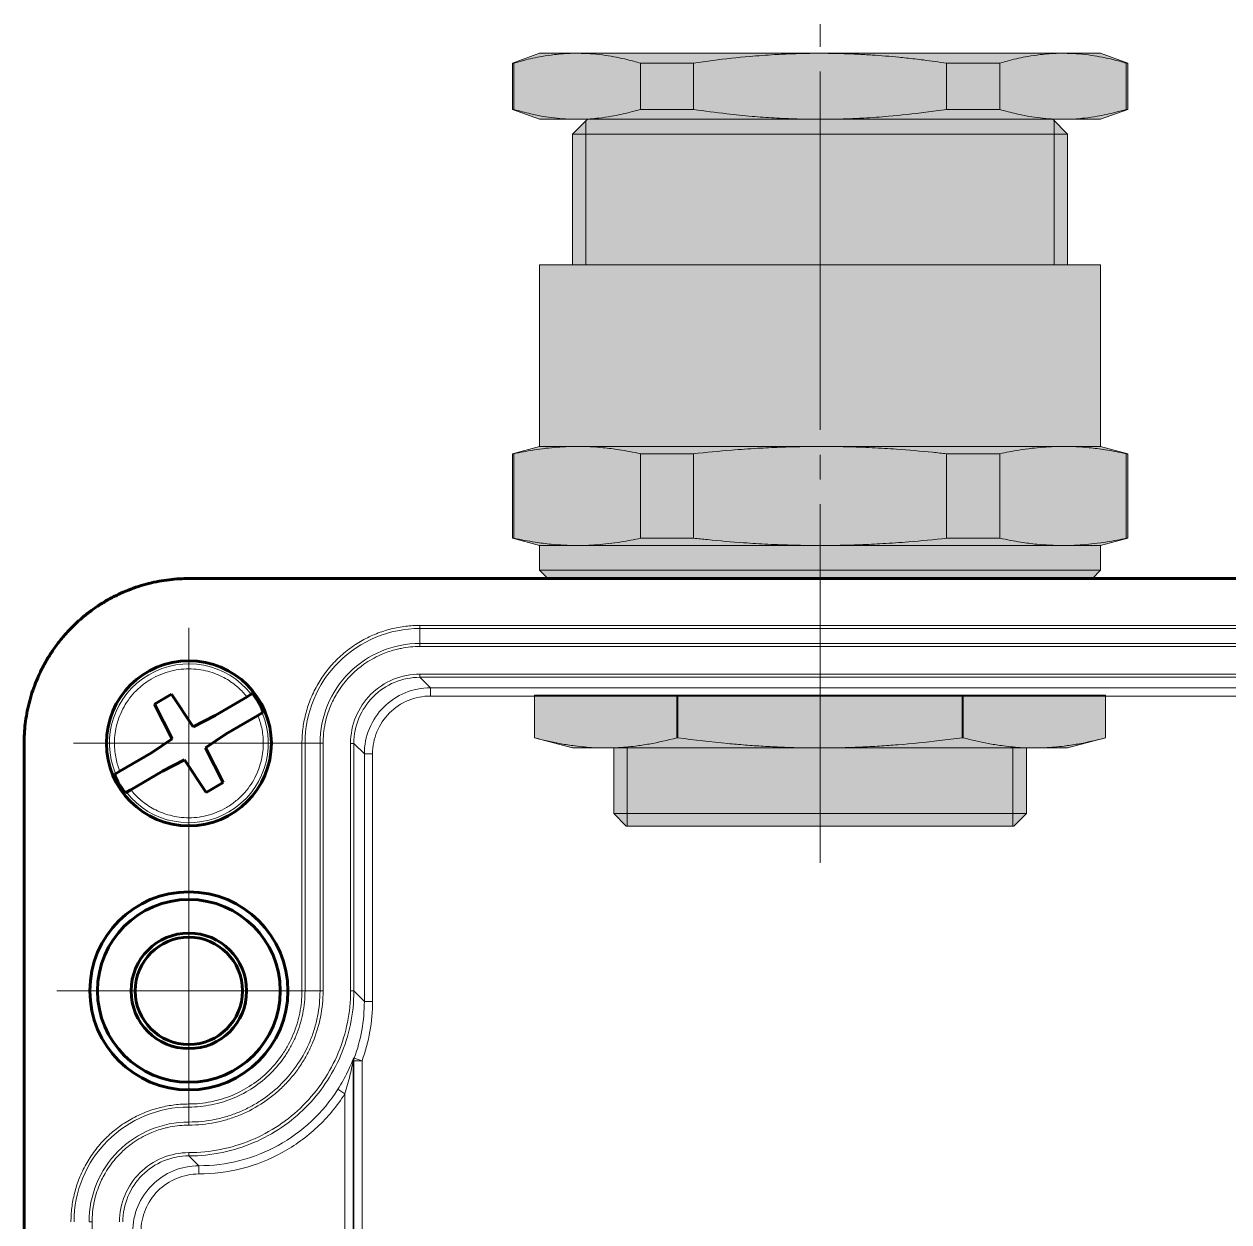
# Model space of a CAD drawing. Header units: millimetres. Extents: x -101 to 319, y -85 to 212.
# Drawn here: x 221.26 to 239.51, y 82.69 to 100.84 of the extents above; entities that cross this region are included whole.
import ezdxf

# ---------------------------------------------------------------- set-up
doc = ezdxf.new("R2010")
doc.units = ezdxf.units.MM
for name, pattern in [('K5LT_AXLED', [26.227272, 21.727272, -1.5, 1.5, -1.5]), ('K5LT_BASIC', [0]), ('K5LT_THIN', [0])]:
    doc.linetypes.add(name, pattern=pattern)
doc.layers.add('Системный слой', color=7, linetype='Continuous')

# ---------------------------------------------------------------- blocks, each defined once
blk = doc.blocks.new('VP.262512_withoutcapside')
at = {"layer": 'Системный слой', "color": 150, "linetype": 'K5LT_BASIC', "lineweight": 60, "true_color": 0x0080ff}
for p, q in [((-117.487, 124.987), (117.487, 124.987)), ((-118.549, 117.978), (-119.584, 117.372)), ((-117.236, 116.008), (-118.549, 117.978)), ((-113.976, 117.816), (-115.899, 116.691)), ((-113.715, 117.969), (-113.976, 117.816)), ((-113.715, 117.969), (-113.646, 118.01)), ((-119.584, 117.372), (-118.508, 115.264)), ((-113.058, 116.847), (-113.319, 116.695)), ((-112.989, 116.888), (-113.058, 116.847)), ((-115.899, 116.691), (-117.236, 116.008)), ((-115.242, 115.569), (-113.319, 116.695)), ((-116.492, 114.736), (-115.242, 115.569)), ((-127.487, -114.987), (-127.487, 114.987)), ((-118.508, 115.264), (-119.758, 114.431)), ((-115.416, 112.628), (-116.492, 114.736)), ((-119.758, 114.431), (-121.681, 113.305)), ((-119.101, 113.309), (-117.764, 113.992)), ((-117.764, 113.992), (-116.451, 112.022)), ((-121.942, 113.153), (-121.681, 113.305)), ((-121.024, 112.184), (-119.101, 113.309)), ((-122.011, 113.112), (-121.942, 113.153)), ((-116.451, 112.022), (-115.416, 112.628)), ((-121.285, 112.031), (-121.354, 111.99)), ((-121.285, 112.031), (-121.024, 112.184))]:
    blk.add_line(p, q, dxfattribs=at)
at = {"layer": 'Системный слой', "color": 30, "linetype": 'K5LT_AXLED', "lineweight": 18, "true_color": 0xff8000}
for p, q in [((-117.5, 115), (-117.5, 122)), ((-117.5, 115), (-124.5, 115)), ((-117.5, 115), (-110.5, 115)), ((-117.5, 115), (-117.5, 108)), ((-117.5, 100), (-117.5, 108)), ((-117.5, 100), (-125.5, 100)), ((-117.5, 100), (-109.5, 100)), ((-117.5, 100), (-117.5, 92))]:
    blk.add_line(p, q, dxfattribs=at)
at = {"layer": 'Системный слой', "color": 7, "linetype": 'K5LT_THIN', "lineweight": 18}
for p, q in [((-103.5, 122.145), (103.5, 122.145)), ((-103.5, 121.96), (-103.5, 122.145)), ((103.5, 121.96), (-103.5, 121.96)), ((-103.5, 121.051), (-103.5, 121.96)), ((-103.5, 121.051), (-103.5, 120.865)), ((103.5, 121.051), (-103.5, 121.051)), ((-103.5, 120.865), (103.5, 120.865)), ((-103.499, 119.199), (-103.499, 118.999)), ((-103.499, 119.199), (103.499, 119.199)), ((-103.499, 118.999), (103.499, 118.999)), ((-102.865, 118.365), (-103.499, 118.999)), ((102.865, 118.365), (-102.865, 118.365)), ((-102.865, 117.865), (-102.865, 118.365)), ((102.865, 117.865), (-102.865, 117.865)), ((-110.46, 115), (-110.645, 115)), ((-110.645, 100), (-110.645, 115)), ((-110.46, 115), (-110.46, 100)), ((-110.46, 115), (-109.551, 115)), ((-109.551, 115), (-109.551, 100)), ((-109.551, 115), (-109.365, 115)), ((-109.365, 100), (-109.365, 115)), ((-107.699, 99.998), (-107.699, 114.999)), ((-107.499, 114.999), (-107.699, 114.999)), ((-107.499, 114.999), (-106.865, 114.365)), ((-107.499, 99.998), (-107.499, 114.999)), ((-106.865, 114.365), (-106.865, 99.364)), ((-106.865, 114.365), (-106.365, 114.365)), ((-106.365, 114.365), (-106.365, 99.364)), ((-110.46, 100), (-110.645, 100)), ((-109.551, 100), (-110.46, 100)), ((-109.551, 100), (-109.365, 100)), ((-107.699, 99.998), (-107.499, 99.998)), ((-106.865, 99.364), (-107.499, 99.998)), ((-106.365, 99.364), (-106.865, 99.364)), ((-107.544, 95.766), (-107.544, -95.766)), ((-107.504, 95.756), (-107.544, 95.766)), ((-107.513, 95.938), (-107.474, 95.927)), ((-107.004, 95.756), (-107.504, 95.756)), ((-107.504, -95.756), (-107.504, 95.756)), ((-107.004, 95.756), (-107.474, 95.927)), ((-107.004, -95.756), (-107.004, 95.756)), ((-108.044, 93.767), (-108.466, 94.036)), ((-108.044, 93.767), (-108.044, -93.767)), ((-117.499, 89.999), (-116.903, 89.403)), ((-123.551, 86), (-123.365, 86)), ((-123.365, -86), (-123.365, 86))]:
    blk.add_line(p, q, dxfattribs=at)
at = {"layer": 'Системный слой', "color": 150, "linetype": 'K5LT_BASIC', "lineweight": 60, "true_color": 0x0080ff}
for centre, radius in [((-117.5, 115), 5), ((-117.5, 100), 6), ((-117.5, 100), 5.536), ((-117.5, 100), 3.5), ((-117.5, 100), 3.251)]:
    blk.add_circle(centre, radius, dxfattribs=at)
at = {"layer": 'Системный слой', "color": 7, "linetype": 'K5LT_THIN', "lineweight": 18}
for centre, radius, start, end in [((-103.5, 115), 6.959, 89.99964, 180.00033), ((-103.5, 115), 6.05, 89.99964, 180.00038), ((-117.5, 115), 4.811, 38.11613, 202.58491), ((-117.5, 115), 4.811, 218.11613, 22.58491), ((-117.5, 86), 6.959, 89.99843, 180.00033), ((-117.5, 86), 6.05, 89.99819, 180.00038)]:
    blk.add_arc(centre, radius, start, end, dxfattribs=at)
at = {"layer": 'Системный слой', "color": 150, "linetype": 'K5LT_BASIC', "lineweight": 60, "true_color": 0x0080ff}
for start, end in [(22.71182, 37.98922), (202.71182, 210.35052), (210.35052, 217.98922)]:
    blk.add_arc((-117.5, 115), 4.89, start, end, dxfattribs=at)
at = {"layer": 'Системный слой', "color": 7, "linetype": 'K5LT_THIN', "lineweight": 18}
for centre, major_axis, ratio, start_param, end_param in [((-107.044, 95.766), (-0.125, -0.484), 0.999959, 4.61109, 4.964106), ((-107.004, 95.756), (-0.123, -0.485), 0.999959, 4.609829, 4.960671), ((-117.498, 90.199), (0, -0.2), 0.000865, 4.712389, 6.276205), ((-116.903, 88.903), (0, 0.5), 0.000346, 4.712389, 6.276204)]:
    blk.add_ellipse(centre, major_axis=major_axis, ratio=ratio, start_param=start_param, end_param=end_param, dxfattribs=at)
at = {"layer": 'Системный слой', "color": 150, "linetype": 'K5LT_BASIC', "lineweight": 60, "true_color": 0x0080ff}
blk.add_rational_spline([(-127.487, 114.987), (-127.487, 120.845), (-123.345, 124.987), (-117.487, 124.987)], [1, 0.804744315932, 0.804744315932, 1], degree=3, dxfattribs=at)
at = {"layer": 'Системный слой', "color": 7, "linetype": 'K5LT_THIN', "lineweight": 18}
for points, weights, degree in [([(-110.645, 115), (-110.645, 119.185), (-107.686, 122.145), (-103.5, 122.145)], [1, 0.804736486738, 0.804736486738, 1], 3), ([(-121.681, 113.305), (-124.284, 119.728), (-118.303, 123.23), (-113.976, 117.816)], [1, 0.429396510113, 0.429396510113, 1], 3), ([(-113.319, 116.695), (-110.716, 110.272), (-116.697, 106.77), (-121.024, 112.184)], [1, 0.429396510113, 0.429396510113, 1], 3), ([(-124.645, 86), (-124.645, 90.185), (-121.686, 93.145), (-117.5, 93.145)], [1, 0.804736486738, 0.804736486738, 1], 3), ([(-117.5, 92.96), (-117.5, 93.01), (-117.5, 93.145)], [1, 0.829037572555, 1], 2), ([(-117.5, 92.051), (-117.5, 92.019), (-117.5, 91.949), (-117.5, 91.865)], [1, 0.88602504837, 0.88602504837, 1], 3)]:
    blk.add_rational_spline(points, weights, degree=degree, dxfattribs=at)
for points, knots in [([(-109.365, 115), (-109.365, 115.191), (-109.351, 115.476), (-109.317, 115.758), (-109.289, 115.946), (-109.273, 116.038), (-109.179, 116.515), (-109.068, 116.885), (-108.807, 117.514), (-108.676, 117.774), (-108.477, 118.105), (-108.424, 118.189), (-108.158, 118.585), (-107.917, 118.877), (-107.445, 119.35), (-107.229, 119.536), (-106.925, 119.763), (-106.849, 119.816), (-106.445, 120.087), (-106.104, 120.27), (-105.475, 120.53), (-105.199, 120.621), (-104.823, 120.715), (-104.727, 120.736), (-104.259, 120.828), (-103.881, 120.865), (-103.5, 120.865)], [0, 0, 0, 0, 0.0625, 0.09375, 0.09375, 0.125, 0.125, 0.25, 0.25, 0.34375, 0.34375, 0.375, 0.375, 0.5, 0.5, 0.59375, 0.59375, 0.625, 0.625, 0.75, 0.75, 0.84375, 0.84375, 0.875, 0.875, 1, 1, 1, 1]), ([(-107.699, 114.999), (-107.699, 115.549), (-107.589, 116.098), (-107.169, 117.114), (-106.857, 117.58), (-106.08, 118.357), (-105.614, 118.669), (-104.598, 119.089), (-104.049, 119.199), (-103.499, 119.199)], [0, 0, 0, 0, 0.25, 0.25, 0.5, 0.5, 0.75, 0.75, 1, 1, 1, 1]), ([(-107.499, 114.999), (-107.499, 115.522), (-107.395, 116.046), (-106.994, 117.013), (-106.697, 117.457), (-105.957, 118.197), (-105.513, 118.494), (-104.546, 118.895), (-104.022, 118.999), (-103.499, 118.999)], [0, 0, 0, 0, 0.25, 0.25, 0.5, 0.5, 0.75, 0.75, 1, 1, 1, 1]), ([(-102.865, 118.365), (-103.388, 118.365), (-103.912, 118.261), (-104.879, 117.86), (-105.323, 117.563), (-106.063, 116.823), (-106.36, 116.379), (-106.761, 115.412), (-106.865, 114.888), (-106.865, 114.365)], [0, 0, 0, 0, 0.25, 0.25, 0.5, 0.5, 0.75, 0.75, 1, 1, 1, 1]), ([(-102.865, 117.865), (-103.323, 117.865), (-103.781, 117.774), (-104.627, 117.423), (-105.016, 117.164), (-105.664, 116.516), (-105.923, 116.127), (-106.274, 115.281), (-106.365, 114.823), (-106.365, 114.365)], [0, 0, 0, 0, 0.25, 0.25, 0.5, 0.5, 0.75, 0.75, 1, 1, 1, 1]), ([(-117.5, 92.051), (-116.975, 92.051), (-116.456, 92.103), (-115.686, 92.257), (-115.431, 92.321), (-114.934, 92.472), (-114.69, 92.559), (-114.212, 92.758), (-113.978, 92.869), (-113.519, 93.114), (-113.294, 93.249), (-112.643, 93.685), (-112.243, 94.014), (-111.51, 94.747), (-111.175, 95.157), (-110.599, 96.02), (-110.355, 96.477), (-110.056, 97.198), (-109.967, 97.446), (-109.816, 97.946), (-109.753, 98.197), (-109.602, 98.959), (-109.551, 99.475), (-109.551, 100)], [0, 0, 0, 0, 0.125, 0.125, 0.1875, 0.1875, 0.25, 0.25, 0.3125, 0.3125, 0.375, 0.375, 0.5, 0.5, 0.625, 0.625, 0.75, 0.75, 0.8125, 0.8125, 0.875, 0.875, 1, 1, 1, 1]), ([(-110.46, 100), (-110.46, 99.535), (-110.505, 99.075), (-110.687, 98.166), (-110.822, 97.723), (-111.086, 97.089), (-111.184, 96.881), (-111.401, 96.475), (-111.521, 96.275), (-111.907, 95.698), (-112.198, 95.344), (-112.848, 94.696), (-113.21, 94.398), (-113.975, 93.888), (-114.379, 93.672), (-115.018, 93.407), (-115.238, 93.329), (-115.68, 93.195), (-115.903, 93.14), (-116.578, 93.006), (-117.035, 92.96), (-117.5, 92.96)], [0, 0, 0, 0, 0.125, 0.125, 0.25, 0.25, 0.3125, 0.3125, 0.375, 0.375, 0.5, 0.5, 0.625, 0.625, 0.75, 0.75, 0.8125, 0.8125, 0.875, 0.875, 1, 1, 1, 1]), ([(-117.5, 91.865), (-116.966, 91.865), (-116.433, 91.918), (-115.642, 92.076), (-115.383, 92.141), (-114.875, 92.296), (-114.627, 92.385), (-113.886, 92.692), (-113.416, 92.944), (-112.752, 93.389), (-112.539, 93.547), (-112.13, 93.883), (-111.935, 94.06), (-111.556, 94.439), (-111.377, 94.637), (-111.04, 95.049), (-110.88, 95.264), (-110.585, 95.707), (-110.449, 95.934), (-110.199, 96.402), (-110.087, 96.639), (-109.78, 97.381), (-109.625, 97.892), (-109.417, 98.938), (-109.365, 99.467), (-109.365, 100)], [0, 0, 0, 0, 0.125, 0.125, 0.1875, 0.1875, 0.25, 0.25, 0.375, 0.375, 0.4375, 0.4375, 0.5, 0.5, 0.5625, 0.5625, 0.625, 0.625, 0.6875, 0.6875, 0.75, 0.75, 0.875, 0.875, 1, 1, 1, 1]), ([(-117.5, 93.145), (-117.047, 93.145), (-116.602, 93.19), (-115.945, 93.321), (-115.728, 93.375), (-115.298, 93.505), (-115.084, 93.581), (-114.461, 93.839), (-114.068, 94.049), (-113.323, 94.546), (-112.97, 94.835), (-112.338, 95.467), (-112.054, 95.812), (-111.678, 96.373), (-111.562, 96.568), (-111.35, 96.963), (-111.254, 97.165), (-110.998, 97.783), (-110.866, 98.214), (-110.689, 99.1), (-110.645, 99.547), (-110.645, 100)], [0, 0, 0, 0, 0.125, 0.125, 0.1875, 0.1875, 0.25, 0.25, 0.375, 0.375, 0.5, 0.5, 0.625, 0.625, 0.6875, 0.6875, 0.75, 0.75, 0.875, 0.875, 1, 1, 1, 1]), ([(-117.499, 89.999), (-116.118, 89.999), (-114.776, 90.288), (-112.369, 91.315), (-111.302, 92.053), (-109.553, 93.802), (-108.815, 94.869), (-107.788, 97.276), (-107.499, 98.618), (-107.499, 99.998)], [0, 0, 0, 0, 0.25, 0.25, 0.5, 0.5, 0.75, 0.75, 1, 1, 1, 1]), ([(-117.499, 90.199), (-116.215, 90.199), (-114.933, 90.454), (-112.563, 91.435), (-111.476, 92.162), (-109.662, 93.976), (-108.935, 95.063), (-107.954, 97.433), (-107.699, 98.715), (-107.699, 99.998)], [0, 0, 0, 0, 0.25, 0.25, 0.5, 0.5, 0.75, 0.75, 1, 1, 1, 1]), ([(-108.466, 94.036), (-108.354, 94.211), (-108.25, 94.386), (-108.054, 94.739), (-107.962, 94.917), (-107.792, 95.271), (-107.714, 95.445), (-107.614, 95.686), (-107.582, 95.764), (-107.533, 95.889), (-107.514, 95.939), (-107.513, 95.938)], [0, 0, 0, 0, 0.25, 0.25, 0.5, 0.5, 0.75, 0.75, 0.875, 0.875, 1, 1, 1, 1]), ([(-107.544, 95.766), (-107.544, 95.766), (-107.554, 95.714), (-107.58, 95.582), (-107.596, 95.501), (-107.649, 95.247), (-107.69, 95.064), (-107.779, 94.693), (-107.827, 94.506), (-107.93, 94.136), (-107.985, 93.951), (-108.044, 93.767)], [0, 0, 0, 0, 0.125, 0.125, 0.25, 0.25, 0.5, 0.5, 0.75, 0.75, 1, 1, 1, 1]), ([(-116.903, 89.403), (-116.066, 89.403), (-115.229, 89.509), (-113.608, 89.924), (-112.824, 90.235), (-111.357, 91.04), (-110.674, 91.535), (-109.453, 92.68), (-108.915, 93.329), (-108.466, 94.036)], [0, 0, 0, 0, 0.25, 0.25, 0.5, 0.5, 0.75, 0.75, 1, 1, 1, 1]), ([(-108.044, 93.767), (-108.515, 93.026), (-109.08, 92.344), (-110.362, 91.142), (-111.079, 90.622), (-112.62, 89.776), (-113.443, 89.451), (-115.145, 89.014), (-116.024, 88.903), (-116.903, 88.903)], [0, 0, 0, 0, 0.25, 0.25, 0.5, 0.5, 0.75, 0.75, 1, 1, 1, 1]), ([(-123.365, 86), (-123.365, 86.191), (-123.351, 86.476), (-123.317, 86.758), (-123.289, 86.946), (-123.273, 87.038), (-123.179, 87.515), (-123.068, 87.885), (-122.807, 88.514), (-122.676, 88.774), (-122.477, 89.105), (-122.424, 89.189), (-122.158, 89.585), (-121.917, 89.877), (-121.445, 90.35), (-121.229, 90.536), (-120.925, 90.763), (-120.849, 90.816), (-120.445, 91.087), (-120.104, 91.27), (-119.475, 91.53), (-119.199, 91.621), (-118.823, 91.715), (-118.727, 91.736), (-118.259, 91.828), (-117.881, 91.865), (-117.5, 91.865)], [0, 0, 0, 0, 0.0625, 0.09375, 0.09375, 0.125, 0.125, 0.25, 0.25, 0.34375, 0.34375, 0.375, 0.375, 0.5, 0.5, 0.59375, 0.59375, 0.625, 0.625, 0.75, 0.75, 0.84375, 0.84375, 0.875, 0.875, 1, 1, 1, 1]), ([(-121.699, 85.999), (-121.699, 86.549), (-121.589, 87.098), (-121.169, 88.114), (-120.857, 88.58), (-120.08, 89.357), (-119.614, 89.669), (-118.598, 90.089), (-118.049, 90.199), (-117.499, 90.199)], [0, 0, 0, 0, 0.25, 0.25, 0.5, 0.5, 0.75, 0.75, 1, 1, 1, 1]), ([(-121.499, 85.999), (-121.499, 86.522), (-121.395, 87.046), (-120.994, 88.013), (-120.697, 88.457), (-119.957, 89.197), (-119.513, 89.494), (-118.546, 89.895), (-118.022, 89.999), (-117.499, 89.999)], [0, 0, 0, 0, 0.25, 0.25, 0.5, 0.5, 0.75, 0.75, 1, 1, 1, 1]), ([(-116.903, 89.403), (-117.427, 89.403), (-117.95, 89.299), (-118.918, 88.898), (-119.361, 88.602), (-120.102, 87.861), (-120.398, 87.418), (-120.799, 86.45), (-120.903, 85.927), (-120.903, 85.403)], [0, 0, 0, 0, 0.25, 0.25, 0.5, 0.5, 0.75, 0.75, 1, 1, 1, 1]), ([(-116.903, 88.903), (-117.361, 88.903), (-117.819, 88.812), (-118.666, 88.461), (-119.054, 88.202), (-119.702, 87.554), (-119.961, 87.166), (-120.312, 86.319), (-120.403, 85.861), (-120.403, 85.403)], [0, 0, 0, 0, 0.25, 0.25, 0.5, 0.5, 0.75, 0.75, 1, 1, 1, 1])]:
    blk.add_open_spline(points, degree=3, knots=knots, dxfattribs=at)
for points in [[(-107.474, 95.927), (-107.072, 97.026), (-106.865, 98.194), (-106.865, 99.364)], [(-106.365, 99.364), (-106.365, 98.136), (-106.582, 96.909), (-107.004, 95.756)], [(-117.5, 92.96), (-117.5, 92.657), (-117.5, 92.354), (-117.5, 92.051)]]:
    blk.add_open_spline(points, degree=3, dxfattribs=at)
blk = doc.blocks.new('VZ-N25_withcap')
at = {"true_color": 0xffffff}
for points in [[(17.299, 9.653), (14.999, 10.27), (12.499, 10.27), (12.499, 14.25), (11.749, 15), (-11.751, 15), (-12.501, 14.25), (-12.501, 10.261), (-15.001, 10.27), (-17.301, 9.653), (-17.301, 7.07), (17.299, 7.07)], [(17, -19.001), (17, -8.001), (18.65, -7.558), (18.65, -2.443), (17, -2.001), (17, -0.501), (16.5, -0.001), (-16.5, -0.001), (-17, -0.501), (-17, -2.001), (-18.65, -2.443), (-18.65, -7.558), (-17, -8.001), (-17, -19.001), (-15, -19.001), (-15, -26.926), (-14.1, -27.826), (-17, -27.826), (-18.65, -28.426), (-18.65, -31.225), (-17, -31.826), (17, -31.826), (18.65, -31.225), (18.65, -28.426), (17, -27.826), (14.1, -27.826), (15, -26.926), (15, -19.001)]]:
    blk.add_hatch(color=7, dxfattribs=at).paths.add_polyline_path(points)
at = {"color": 30, "linetype": 'K5LT_AXLED', "lineweight": 0, "true_color": 0xff8000}
blk.add_line((0, 17.229), (0, -33.596), dxfattribs=at)
at = {"color": 150, "linetype": 'K5LT_BASIC', "lineweight": 0, "true_color": 0x0080ff}
for p, q in [((-12.5, 14.25), (-11.75, 15)), ((11.75, 15), (-11.75, 15)), ((12.5, 14.25), (11.75, 15)), ((12.5, 14.25), (-12.5, 14.25)), ((-12.5, 10.261), (-12.5, 14.25)), ((12.5, 10.261), (12.5, 14.25)), ((-17.3, 9.654), (-15, 10.27)), ((-15, 10.27), (-12.99, 10.27)), ((-12.99, 10.27), (0, 10.27)), ((0, 10.27), (12.99, 10.27)), ((12.99, 10.27), (15, 10.27)), ((17.3, 9.654), (15, 10.27)), ((-17.3, 7.07), (-17.3, 9.654)), ((-17.3, 7.07), (-17.3, 9.654)), ((-8.681, 7.07), (-8.681, 9.654)), ((-8.681, 9.654), (-8.619, 9.654)), ((-8.619, 7.07), (-8.619, 9.654)), ((8.619, 7.07), (8.619, 9.654)), ((8.619, 9.654), (8.681, 9.654)), ((8.681, 7.07), (8.681, 9.654)), ((17.3, 7.07), (17.3, 9.654)), ((17.3, 7.07), (17.3, 9.654)), ((-17.3, 7.07), (-8.681, 7.07)), ((-17.3, 7.07), (-17.3, 7.07)), ((-8.681, 7.07), (-8.619, 7.07)), ((-8.619, 7.07), (8.619, 7.07)), ((8.619, 7.07), (8.681, 7.07)), ((8.681, 7.07), (17.3, 7.07)), ((17.3, 7.07), (17.3, 7.07)), ((-17, -0.5), (-16.5, 0)), ((-16.5, 0), (0, 0)), ((0, 0), (16.5, 0)), ((17, -0.5), (16.5, 0)), ((-17, -0.5), (-17, -2)), ((-17, -0.5), (0, -0.5)), ((0, -0.5), (17, -0.5)), ((17, -0.5), (17, -2)), ((-18.65, -2.442), (-17, -2)), ((-14.722, -2), (-17, -2)), ((0, -2), (-14.722, -2)), ((14.722, -2), (0, -2)), ((17, -2), (14.722, -2)), ((18.65, -2.442), (17, -2)), ((-18.65, -7.558), (-18.65, -2.442)), ((-18.557, -2.442), (-18.65, -2.442)), ((-18.557, -7.558), (-18.557, -2.442)), ((-10.888, -7.558), (-10.888, -2.442)), ((-7.67, -2.442), (-10.888, -2.442)), ((-7.67, -7.558), (-7.67, -2.442)), ((10.888, -2.442), (7.67, -2.442)), ((7.67, -7.558), (7.67, -2.442)), ((10.888, -7.558), (10.888, -2.442)), ((18.65, -2.442), (18.557, -2.442)), ((18.557, -7.558), (18.557, -2.442)), ((18.65, -7.558), (18.65, -2.442)), ((-18.65, -7.558), (-17, -8)), ((-18.65, -7.558), (-18.557, -7.558)), ((-17, -8), (-17, -19)), ((-17, -8), (-14.722, -8)), ((-14.722, -8), (0, -8)), ((-10.888, -7.558), (-7.67, -7.558)), ((0, -8), (14.722, -8)), ((7.67, -7.558), (10.888, -7.558)), ((14.722, -8), (17, -8)), ((18.65, -7.558), (17, -8)), ((17, -8), (17, -19)), ((18.557, -7.558), (18.65, -7.558)), ((-17, -19), (17, -19)), ((-15, -26.925), (-15, -19)), ((15, -26.925), (15, -19)), ((-14.1, -27.825), (-15, -26.925)), ((-15, -26.925), (0, -26.925)), ((0, -26.925), (15, -26.925)), ((14.1, -27.825), (15, -26.925)), ((-18.65, -28.426), (-17, -27.825)), ((-18.65, -28.426), (-18.65, -31.224)), ((-18.65, -28.426), (-18.557, -28.426)), ((-18.557, -28.426), (-18.557, -31.224)), ((-17, -27.825), (-14.722, -27.825)), ((-14.722, -27.825), (0, -27.825)), ((-10.888, -28.426), (-10.888, -31.224)), ((-10.888, -28.426), (-7.67, -28.426)), ((-7.67, -28.426), (-7.67, -31.224)), ((0, -27.825), (14.722, -27.825)), ((7.67, -28.426), (7.67, -31.224)), ((7.67, -28.426), (10.888, -28.426)), ((10.888, -28.426), (10.888, -31.224)), ((14.722, -27.825), (17, -27.825)), ((18.65, -28.426), (17, -27.825)), ((18.557, -28.426), (18.557, -31.224)), ((18.557, -28.426), (18.65, -28.426)), ((18.65, -28.426), (18.65, -31.224)), ((-18.557, -31.224), (-18.65, -31.224)), ((-18.65, -31.224), (-17, -31.825)), ((-7.67, -31.224), (-10.888, -31.224)), ((10.888, -31.224), (7.67, -31.224)), ((18.65, -31.224), (17, -31.825)), ((18.65, -31.224), (18.557, -31.224)), ((-14.722, -31.825), (-17, -31.825)), ((0, -31.825), (-14.722, -31.825)), ((14.722, -31.825), (0, -31.825)), ((17, -31.825), (14.722, -31.825))]:
    blk.add_line(p, q, dxfattribs=at)
at = {"color": 7, "linetype": 'K5LT_THIN', "lineweight": 0}
for p, q in [((-11.688, 15), (-11.688, 14.25)), ((11.688, 15), (11.688, 14.25)), ((-11.688, 10.21), (-11.688, 14.25)), ((11.688, 10.21), (11.688, 14.25)), ((-14.188, -26.925), (-14.188, -19)), ((14.188, -26.925), (14.188, -19)), ((-14.188, -27.737), (-14.188, -26.925)), ((14.188, -27.737), (14.188, -26.925))]:
    blk.add_line(p, q, dxfattribs=at)
at = {"color": 150, "linetype": 'K5LT_BASIC', "lineweight": 0, "true_color": 0x0080ff}
for points, knots in [([(-12.99, 10.27), (-13.195, 10.27), (-13.601, 10.261), (-14.202, 10.222), (-14.873, 10.151), (-15.904, 9.994), (-16.739, 9.803), (-17.3, 9.654)], [0, 0, 0, 0, 1.13163, 2.252954, 3.337803, 4.860747, 8, 8, 8, 8]), ([(-8.681, 9.654), (-9.183, 9.788), (-9.953, 9.966), (-10.91, 10.123), (-11.555, 10.201), (-12.221, 10.255), (-12.701, 10.27), (-12.99, 10.27)], [0, 0, 0, 0, 2.809993, 4.302711, 5.335005, 6.39802, 8, 8, 8, 8]), ([(0, 10.27), (-0.409, 10.27), (-1.221, 10.261), (-2.423, 10.222), (-3.585, 10.16), (-5.187, 10.045), (-6.857, 9.878), (-8.158, 9.715), (-8.619, 9.654)], [0, 0, 0, 0, 1.273084, 2.534573, 3.755028, 4.907841, 7.550421, 9, 9, 9, 9]), ([(8.619, 9.654), (7.614, 9.788), (6.254, 9.945), (4.527, 10.094), (3.43, 10.17), (2.302, 10.227), (1.155, 10.262), (0.385, 10.27), (0, 10.27)], [0, 0, 0, 0, 3.161242, 4.27476, 5.416602, 6.598477, 7.800063, 9, 9, 9, 9]), ([(12.99, 10.27), (12.786, 10.27), (12.38, 10.261), (11.779, 10.222), (11.108, 10.151), (10.076, 9.994), (9.242, 9.803), (8.681, 9.654)], [0, 0, 0, 0, 1.13163, 2.252954, 3.337803, 4.860747, 8, 8, 8, 8]), ([(17.3, 9.654), (16.798, 9.788), (16.028, 9.966), (15.07, 10.123), (14.425, 10.201), (13.76, 10.255), (13.28, 10.27), (12.99, 10.27)], [0, 0, 0, 0, 2.809993, 4.302711, 5.335005, 6.39802, 8, 8, 8, 8]), ([(-18.557, -2.442), (-18.173, -2.358), (-17.529, -2.233), (-16.656, -2.111), (-15.937, -2.041), (-15.303, -2.007), (-14.897, -2), (-14.722, -2)], [0, 0, 0, 0, 2.419879, 4.039963, 5.44907, 6.903989, 8, 8, 8, 8]), ([(-14.722, -2), (-14.457, -2), (-13.93, -2.013), (-13.081, -2.076), (-12.067, -2.205), (-11.316, -2.348), (-10.888, -2.442)], [0, 0, 0, 0, 1.44825, 2.877362, 4.644411, 7, 7, 7, 7]), ([(-7.67, -2.442), (-6.902, -2.358), (-5.613, -2.233), (-3.866, -2.111), (-2.428, -2.041), (-1.161, -2.007), (-0.348, -2), (0, -2)], [0, 0, 0, 0, 2.419879, 4.039963, 5.44907, 6.903989, 8, 8, 8, 8]), ([(0, -2), (0.531, -2), (1.585, -2.013), (3.129, -2.071), (4.874, -2.175), (6.377, -2.305), (7.388, -2.411), (7.67, -2.442)], [0, 0, 0, 0, 1.655143, 3.288413, 4.825597, 7.115345, 8, 8, 8, 8]), ([(10.888, -2.442), (11.271, -2.358), (11.916, -2.233), (12.789, -2.111), (13.508, -2.041), (14.142, -2.007), (14.548, -2), (14.722, -2)], [0, 0, 0, 0, 2.41988, 4.039965, 5.449071, 6.903989, 8, 8, 8, 8]), ([(14.722, -2), (14.988, -2), (15.515, -2.013), (16.364, -2.076), (17.378, -2.205), (18.129, -2.348), (18.557, -2.442)], [0, 0, 0, 0, 1.448248, 2.877358, 4.644409, 7, 7, 7, 7]), ([(-14.722, -8), (-14.988, -8), (-15.515, -7.987), (-16.364, -7.924), (-17.378, -7.795), (-18.129, -7.652), (-18.557, -7.558)], [0, 0, 0, 0, 1.44825, 2.877362, 4.644411, 7, 7, 7, 7]), ([(-10.888, -7.558), (-11.271, -7.642), (-11.916, -7.767), (-12.789, -7.889), (-13.508, -7.959), (-14.142, -7.993), (-14.548, -8), (-14.722, -8)], [0, 0, 0, 0, 2.419879, 4.039963, 5.44907, 6.903989, 8, 8, 8, 8]), ([(0, -8), (-0.531, -8), (-1.585, -7.987), (-3.129, -7.929), (-4.874, -7.825), (-6.377, -7.695), (-7.388, -7.589), (-7.67, -7.558)], [0, 0, 0, 0, 1.655143, 3.288413, 4.825597, 7.115345, 8, 8, 8, 8]), ([(7.67, -7.558), (6.902, -7.642), (5.613, -7.767), (3.866, -7.889), (2.428, -7.959), (1.161, -7.993), (0.348, -8), (0, -8)], [0, 0, 0, 0, 2.419879, 4.039963, 5.44907, 6.903989, 8, 8, 8, 8]), ([(14.722, -8), (14.457, -8), (13.93, -7.987), (13.081, -7.924), (12.067, -7.795), (11.316, -7.652), (10.888, -7.558)], [0, 0, 0, 0, 1.448248, 2.877358, 4.644409, 7, 7, 7, 7]), ([(18.557, -7.558), (18.173, -7.642), (17.529, -7.767), (16.656, -7.889), (15.937, -7.959), (15.303, -7.993), (14.897, -8), (14.722, -8)], [0, 0, 0, 0, 2.41988, 4.039965, 5.449071, 6.903989, 8, 8, 8, 8]), ([(-14.722, -27.825), (-14.988, -27.825), (-15.429, -27.84), (-16.122, -27.903), (-16.925, -28.018), (-17.762, -28.199), (-18.347, -28.363), (-18.557, -28.426)], [0, 0, 0, 0, 1.64951, 2.746923, 4.320506, 6.673858, 8, 8, 8, 8]), ([(-10.888, -28.426), (-11.222, -28.325), (-11.812, -28.168), (-12.628, -28.003), (-13.338, -27.9), (-14.026, -27.839), (-14.49, -27.825), (-14.722, -27.825)], [0, 0, 0, 0, 2.117323, 3.707547, 5.095921, 6.54191, 8, 8, 8, 8]), ([(0, -27.825), (-0.531, -27.825), (-1.414, -27.84), (-2.799, -27.903), (-4.405, -28.018), (-6.079, -28.199), (-7.249, -28.363), (-7.67, -28.426)], [0, 0, 0, 0, 1.649514, 2.746927, 4.320509, 6.673859, 8, 8, 8, 8]), ([(7.67, -28.426), (7, -28.325), (5.821, -28.168), (4.189, -28.003), (2.769, -27.9), (1.392, -27.839), (0.464, -27.825), (0, -27.825)], [0, 0, 0, 0, 2.117321, 3.707544, 5.09592, 6.54191, 8, 8, 8, 8]), ([(14.722, -27.825), (14.457, -27.825), (14.016, -27.84), (13.323, -27.903), (12.52, -28.018), (11.683, -28.199), (11.098, -28.363), (10.888, -28.426)], [0, 0, 0, 0, 1.649514, 2.746927, 4.320509, 6.673859, 8, 8, 8, 8]), ([(18.557, -28.426), (18.223, -28.325), (17.633, -28.168), (16.817, -28.003), (16.107, -27.9), (15.418, -27.839), (14.955, -27.825), (14.722, -27.825)], [0, 0, 0, 0, 2.117321, 3.707544, 5.09592, 6.54191, 8, 8, 8, 8]), ([(-18.557, -31.224), (-18.291, -31.304), (-17.808, -31.436), (-17.105, -31.592), (-16.415, -31.71), (-15.728, -31.789), (-15.152, -31.821), (-14.831, -31.825), (-14.722, -31.825)], [0, 0, 0, 0, 1.884561, 3.420348, 4.961014, 6.736057, 8.238726, 9, 9, 9, 9]), ([(-14.722, -31.825), (-14.443, -31.825), (-13.984, -31.808), (-13.272, -31.741), (-12.469, -31.623), (-11.651, -31.442), (-11.085, -31.284), (-10.888, -31.224)], [0, 0, 0, 0, 1.734922, 2.863683, 4.439349, 6.756734, 8, 8, 8, 8]), ([(-7.67, -31.224), (-7.2, -31.295), (-6.391, -31.407), (-5.422, -31.52), (-4.39, -31.626), (-3.392, -31.709), (-2.126, -31.781), (-1.072, -31.817), (-0.324, -31.825), (0, -31.825)], [0, 0, 0, 0, 1.85142, 3.182291, 3.800386, 5.890689, 7.077018, 8.732476, 10, 10, 10, 10]), ([(0, -31.825), (0.558, -31.825), (1.478, -31.808), (2.9, -31.741), (4.506, -31.623), (6.143, -31.442), (7.275, -31.284), (7.67, -31.224)], [0, 0, 0, 0, 1.734922, 2.863683, 4.439349, 6.756734, 8, 8, 8, 8]), ([(10.888, -31.224), (11.153, -31.304), (11.637, -31.436), (12.339, -31.592), (13.03, -31.71), (13.717, -31.789), (14.293, -31.821), (14.614, -31.825), (14.722, -31.825)], [0, 0, 0, 0, 1.884561, 3.420348, 4.961014, 6.736057, 8.238726, 9, 9, 9, 9]), ([(14.722, -31.825), (15.001, -31.825), (15.461, -31.808), (16.173, -31.741), (16.975, -31.623), (17.794, -31.442), (18.36, -31.284), (18.557, -31.224)], [0, 0, 0, 0, 1.734922, 2.863683, 4.439349, 6.756734, 8, 8, 8, 8])]:
    blk.add_open_spline(points, degree=3, knots=knots, dxfattribs=at)

msp = doc.modelspace()

# ---------------------------------------------------------------- block references
at = {"xscale": 0.25, "yscale": 0.25, "zscale": 0.25, "rotation": 180}
msp.add_blockref('VZ-N25_withcap', (233.32, 92.441), dxfattribs=at)
at = {"xscale": 0.25, "yscale": 0.25, "zscale": 0.25}
msp.add_blockref('VP.262512_withoutcapside', (253.131, 61.194), dxfattribs=at)

doc.saveas('drawing.dxf')
